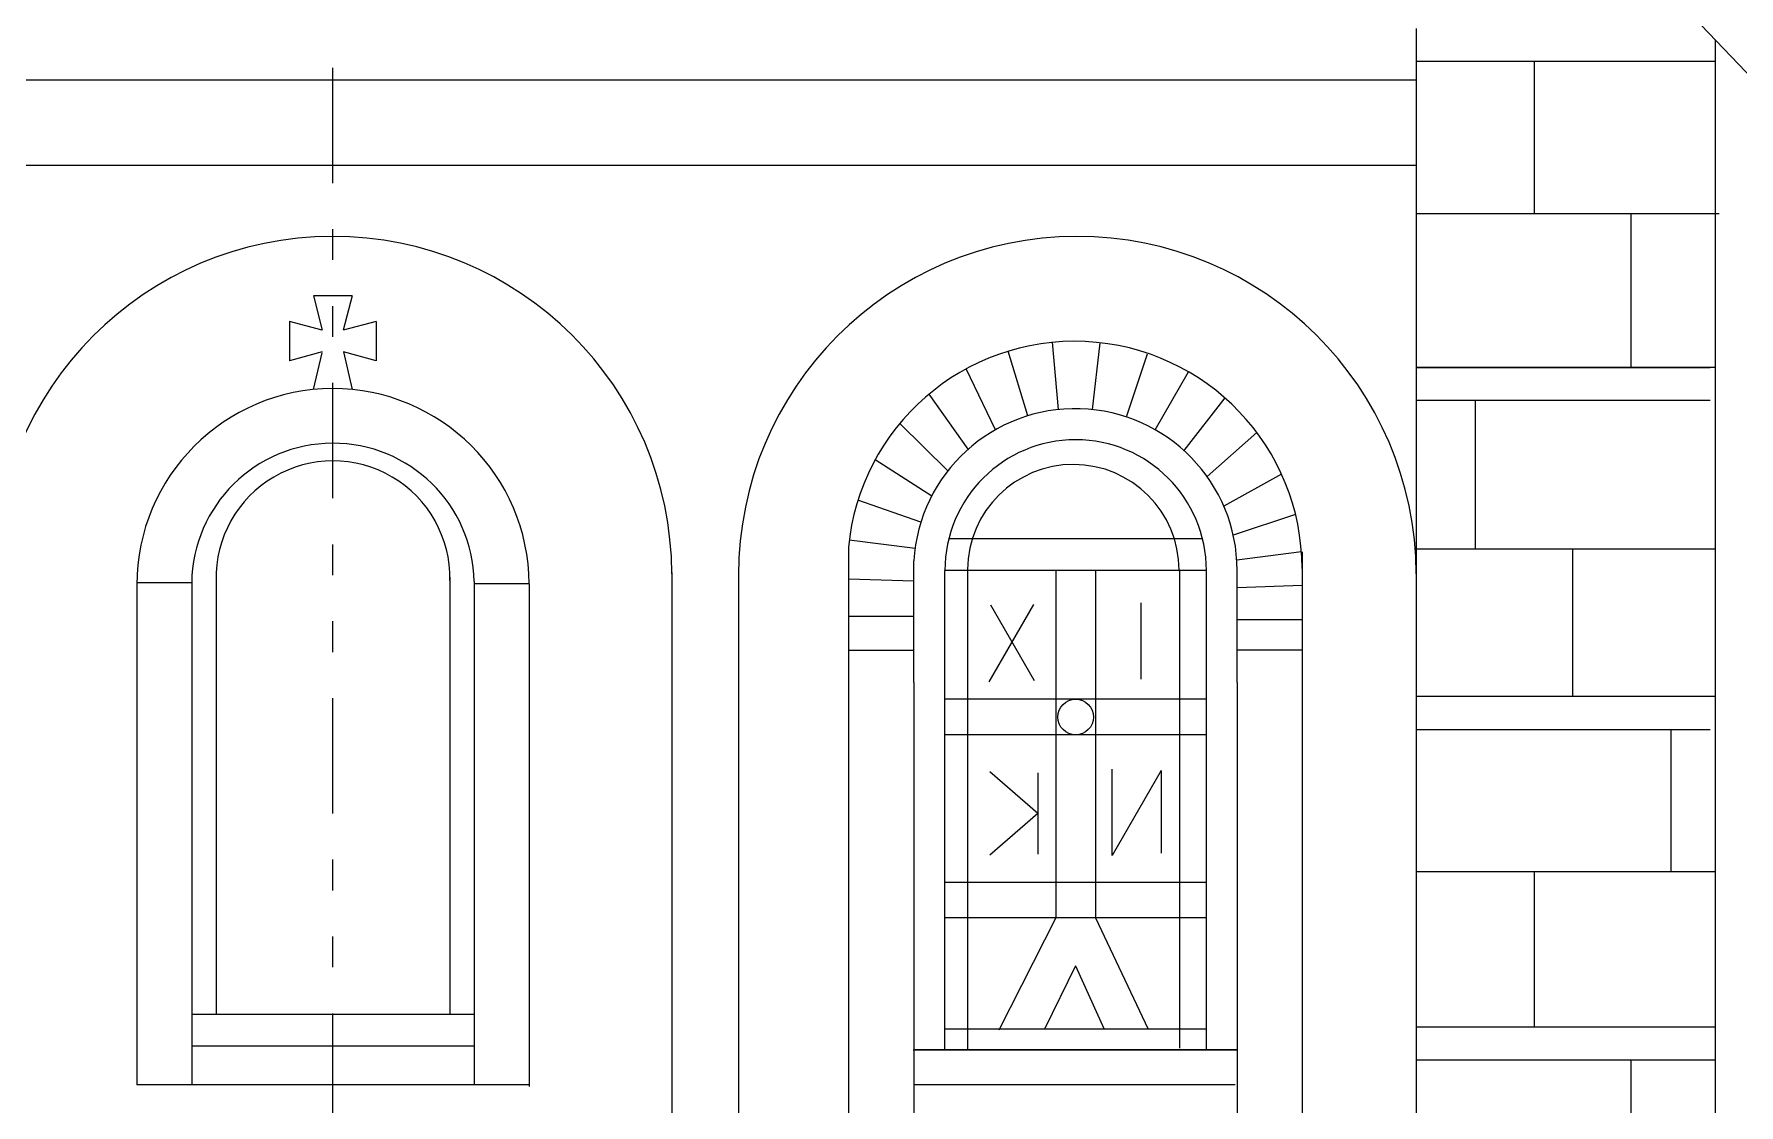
# Model space of a CAD drawing. Header units: millimetres. Extents: x -490789 to -449459, y 209001 to 327650.
# Drawn here: x -467569 to -463657, y 250368 to 252825 of the extents above; entities that cross this region are included whole.
import ezdxf

# ---------------------------------------------------------------- set-up
doc = ezdxf.new("R2010")
doc.units = ezdxf.units.MM
doc.header["$MEASUREMENT"] = 0
doc.linetypes.add('2-Штрих-Штриховая', pattern=[723.19442, 264.583325, -105.833328, 70.555556, -105.833328, 70.555556, -105.833328])
for name, color, linetype, lineweight in [('0_Ном._пера__12_Ном._пера__12_Ном._пера__12', 12, 'Continuous', 18), ('0_Ном._пера__7_Ном._пера__1_Ном._пера__1', 1, 'Continuous', 18), ('0_Ном._пера__7_Ном._пера__7_Ном._пера__1', 1, 'Continuous', 18), ('0_Ном._пера__7_Ном._пера__7_Ном._пера__7', 7, 'Continuous', 18), ('0_Ном_пера__1_Ном_пера__1_Ном_пера__1_Ном._пера__1_Ном_пера__1_Ном_пера__1_Ном_пера__1_Ном_пера__1_Ном_пера__1_Ном_пера__1_Ном_пера__1_Ном_пера__1_Ном_пера__1_Ном_пера__1_Ном_пера__1_Ном_пера__1_Ном_пера__1_Ном_пера__1_Ном_пера__1_Ном_пера__1_Ном_пера___D_Ном._пера__1', 1, 'Continuous', 18), ('0_Ном_пера__1_Ном_пера__1_Ном_пера__1_Ном_пера__1_Ном_пера__1_Ном_пера__1_Ном_пера__1_Ном_пера__1_Ном_пера__1_Ном._пера__1_Ном_пера__1_Ном_пера__1_Ном_пера__1_Ном_пера__1_Ном_пера__1_Ном_пера__1_Ном_пера__1_Ном_пера__1_Ном_пера__1_Ном_пера__1_Ном_пера___D_Ном._пера__1', 1, 'Continuous', 18), ('0_Ном_пера__1_Ном_пера__1_Ном_пера__1_Ном_пера__1_Ном_пера__1_Ном_пера__1_Ном_пера__1_Ном_пера__1_Ном_пера__1_Ном_пера__1_Ном._пера__1_Ном_пера__1_Ном_пера__1_Ном_пера__1_Ном_пера__1_Ном_пера__1_Ном_пера__1_Ном_пера__1_Ном_пера__1_Ном_пера__1_Ном_пера___D_Ном._пера__1', 1, 'Continuous', 18), ('0_Ном_пера__1_Ном_пера__1_Ном_пера__1_Ном_пера__1_Ном_пера__1_Ном_пера__1_Ном_пера__1_Ном_пера__1_Ном_пера__1_Ном_пера__1_Ном_пера__1_Ном_пера__1_Ном_пера__1_Ном_пера__1_Ном_пера__1_Ном_пера__1_Ном_пера__1_Ном._пера__1_Ном_пера__1_Ном._пера__1_Ном_пера__2_Ном._пера__1', 1, 'Continuous', 18), ('0_Ном_пера__1_Ном_пера__1_Ном_пера__1_Ном_пера__1_Ном_пера__1_Ном_пера__1_Ном_пера__1_Ном_пера__1_Ном_пера__1_Ном_пера__1_Ном_пера__1_Ном_пера__1_Ном_пера__1_Ном_пера__1_Ном_пера__1_Ном_пера__1_Ном_пера__1_Ном_пера__1_Ном_пера__1_Ном_пера__1_Ном_пера__1_C_Ном._пера__1', 1, 'Continuous', 18), ('0_Ном_пера__1_Ном_пера__1_Ном_пера__1_Ном_пера__1_Ном_пера__1_Ном_пера__1_Ном_пера__1_Ном_пера__1_Ном_пера__1_Ном_пера__1_Ном_пера__1_Ном_пера__1_Ном_пера__1_Ном_пера__1_Ном_пера__7_Ном_пера__7_Ном_пера__7_Ном_пера__7_Ном_пера__7_Ном_пера__7_Ном_пера__7_5_Ном._пера__1', 1, 'Continuous', 18), ('0_Ном_пера__1_Ном_пера__1_Ном_пера__1_Ном_пера__1_Ном_пера__1_Ном_пера__1_Ном_пера__1_Ном_пера__1_Ном_пера__1_Ном_пера__1_Ном_пера__1_Ном_пера__7_Ном_пера__7_Ном_пера__7_Ном_пера__7_Ном_пера__7_Ном_пера__7_Ном_пера__7_Ном_пера__7_Ном_пера__7_Ном_пера__7_5_Ном._пера__1', 1, 'Continuous', 18), ('0_Ном_пера__7_Ном._пера__7_Ном_пера__7_Ном_пера__7_Ном_пера__7_Ном_пера__7_Ном_пера__7_Ном_пера__7_Ном_пера__7_Ном_пера__7_Ном_пера__7_Ном_пера__7_Ном_пера__7_Ном_пера__7_Ном_пера__7_Ном_пера__7_Ном_пера__7_Ном_пера__7_Ном_пера__7_Ном_пера__7_Ном_пера___7_Ном._пера__7', 7, 'Continuous', 18), ('0_Ном_пера__7_Ном_пера__7_Ном_пера__7_Ном._пера__7_Ном_пера__7_Ном_пера__7_Ном_пера__7_Ном_пера__7_Ном_пера__7_Ном_пера__7_Ном_пера__7_Ном_пера__7_Ном_пера__7_Ном_пера__7_Ном_пера__7_Ном_пера__7_Ном_пера__7_Ном_пера__7_Ном_пера__7_Ном_пера__7_Ном_пера___5_Ном._пера__7', 7, 'Continuous', 18), ('0_Ном_пера__7_Ном_пера__7_Ном_пера__7_Ном_пера__7_Ном_пера__7_Ном_пера__7_Ном_пера__7_Ном_пера__7_Ном_пера__7_Ном._пера__7_Ном_пера__7_Ном_пера__7_Ном_пера__7_Ном_пера__7_Ном_пера__7_Ном_пера__7_Ном_пера__7_Ном_пера__7_Ном_пера__7_Ном_пера__7_Ном_пера___7_Ном._пера__7', 7, 'Continuous', 18), ('0_Ном_пера__7_Ном_пера__7_Ном_пера__7_Ном_пера__7_Ном_пера__7_Ном_пера__7_Ном_пера__7_Ном_пера__7_Ном_пера__7_Ном_пера__7_Ном_пера__7_Ном_пера__7_Ном_пера__7_Ном_пера__7_Ном_пера__7_Ном._пера__7_Ном_пера__7_Ном._пера__7_Ном_пера__7_Ном._пера__7_Ном_пера_2_Ном._пера__7', 7, 'Continuous', 18), ('0_Ном_пера__7_Ном_пера__7_Ном_пера__7_Ном_пера__7_Ном_пера__7_Ном_пера__7_Ном_пера__7_Ном_пера__7_Ном_пера__7_Ном_пера__7_Ном_пера__7_Ном_пера__7_Ном_пера__7_Ном_пера__7_Ном_пера__7_Ном_пера__7_Ном_пера__7_Ном_пера__7_Ном._пера__7_Ном_пера__7_Ном._пера__5_Ном._пера__7', 7, 'Continuous', 18), ('0_Ном_пера__7_Ном_пера__7_Ном_пера__7_Ном_пера__7_Ном_пера__7_Ном_пера__7_Ном_пера__7_Ном_пера__7_Ном_пера__7_Ном_пера__7_Ном_пера__7_Ном_пера__7_Ном_пера__7_Ном_пера__7_Ном_пера__7_Ном_пера__7_Ном_пера__7_Ном_пера__7_Ном_пера__7_Ном_пера__7_Ном_пера__7_8_Ном._пера__1', 1, 'Continuous', 18), ('0_Ном_пера__7_Ном_пера__7_Ном_пера__7_Ном_пера__7_Ном_пера__7_Ном_пера__7_Ном_пера__7_Ном_пера__7_Ном_пера__7_Ном_пера__7_Ном_пера__7_Ном_пера__7_Ном_пера__7_Ном_пера__7_Ном_пера__7_Ном_пера__7_Ном_пера__7_Ном_пера__7_Ном_пера__7_Ном_пера__7_Ном_пера__7_C_Ном._пера__1', 1, 'Continuous', 18), ('0_Ном_пера__7_Ном_пера__7_Ном_пера__7_Ном_пера__7_Ном_пера__7_Ном_пера__7_Ном_пера__7_Ном_пера__7_Ном_пера__7_Ном_пера__7_Ном_пера__7_Ном_пера__7_Ном_пера__7_Ном_пера__7_Ном_пера__7_Ном_пера__7_Ном_пера__7_Ном_пера__7_Ном_пера__7_Ном_пера__7_Ном_пера__7_C_Ном._пера__7', 7, 'Continuous', 18), ('hatch_Ном_пера__254_Ном_пера__254_Ном_пера__254_Ном._пера__254_Ном_пера__254_Ном._пера__9_Ном_пера__9_Ном_пера__9_Ном_пера__12_Ном_пера__12_Ном_пера__12_Ном_пера__12_Ном_пера__12_Ном_пера__12_Ном_пера__1_Ном_пера__1_Ном_пера__1_Ном_пера__1_Ном_пера__1_Н_B_Ном._пера__1', 1, 'Continuous', 18), ('Опалубка_Ном_пера__7_Ном_пера__7_Ном_пера__7_Ном_пера__7_Ном_пера__7_Ном_пера__7_Ном_пера__7_Ном_пера__7_Ном_пера__7_Ном_пера__7_Ном_пера__1_Ном_пера__1_Ном_пера__1_Ном_пера__1_Ном_пера__1_Ном_пера__1_Ном_пера__1_Ном_пера__1_Ном_пера__1_Ном_пера__1_Ном__4_Ном._пера__1', 1, 'Continuous', 18), ('Опалубка_Ном_пера__7_Ном_пера__7_Ном_пера__7_Ном_пера__7_Ном_пера__7_Ном_пера__7_Ном_пера__7_Ном_пера__7_Ном_пера__7_Ном_пера__7_Ном_пера__1_Ном_пера__1_Ном_пера__1_Ном_пера__1_Ном_пера__1_Ном_пера__1_Ном_пера__1_Ном_пера__1_Ном_пера__1_Ном_пера__1_Ном__4_Ном._пера__7', 7, 'Continuous', 18)]:
    doc.layers.add(name, color=color, linetype=linetype, lineweight=lineweight)

msp = doc.modelspace()

# ---------------------------------------------------------------- linework, layer by layer
at = {"layer": '0_Ном._пера__12_Ном._пера__12_Ном._пера__12', "linetype": '2-Штрих-Штриховая'}
msp.add_line((-466883.1, 248144.1), (-466883.1, 267070.3), dxfattribs=at)
at = {"layer": '0_Ном._пера__7_Ном._пера__1_Ном._пера__1', "linetype": 'Continuous'}
msp.add_line((-464397.5, 252060.4), (-463723.3, 252060.4), dxfattribs=at)
at = {"layer": '0_Ном._пера__7_Ном._пера__7_Ном._пера__1', "linetype": 'Continuous'}
for centre, radius, start, end in [((-466883.1, 251561.7), 450, 0.2383, 180), ((-466883.1, 251561.7), 450, 0.2383, 180), ((-466883.1, 251562), 324.3, 1.2059, 179.2211), ((-466883.1, 251562), 324.3, 1.2059, 179.2211)]:
    msp.add_arc(centre, radius, start, end, dxfattribs=at)
at = {"layer": '0_Ном._пера__7_Ном._пера__7_Ном._пера__7', "linetype": 'Continuous'}
for p, q in [((-464397.5, 252837.9), (-464397.5, 249844)), ((-463436.5, 252524), (-463743.6, 252845.8)), ((-463711.7, 252812.3), (-463711.7, 249844)), ((-464397.5, 252719.1), (-469379.9, 252719.1)), ((-469379.9, 252524), (-464397.5, 252524)), ((-467207.3, 251567.9), (-467207.3, 250413.9)), ((-467151.3, 251579.1), (-467151.3, 250575.3)), ((-466614.9, 251579.1), (-466614.9, 250575.3)), ((-466558.8, 251568.8), (-466558.8, 250413.9)), ((-466105.5, 251589.6), (-466105.5, 249844)), ((-465952.7, 251590.3), (-465952.7, 249844)), ((-467333.1, 251566.3), (-467333.1, 250413.9)), ((-466433.1, 251563.6), (-466433.1, 250410.1)), ((-463711.7, 251305.1), (-464397.5, 251305.1)), ((-466558.8, 250575.3), (-467207.3, 250575.3)), ((-466558.8, 250502.7), (-467206.7, 250502.7)), ((-466433.1, 250413.9), (-467333.1, 250413.9))]:
    msp.add_line(p, q, dxfattribs=at)
for centre, radius, start, end in [((-466883.1, 251583.2), 777.6, 0.2383, 180), ((-465175.1, 251583.2), 777.6, 0.2383, 180), ((-466883.1, 251577.4), 268.3, 358.7769, 181.2386), ((-466883.1, 251577.4), 268.3, 358.7769, 181.2386)]:
    msp.add_arc(centre, radius, start, end, dxfattribs=at)
at = {"layer": '0_Ном_пера__1_Ном_пера__1_Ном_пера__1_Ном._пера__1_Ном_пера__1_Ном_пера__1_Ном_пера__1_Ном_пера__1_Ном_пера__1_Ном_пера__1_Ном_пера__1_Ном_пера__1_Ном_пера__1_Ном_пера__1_Ном_пера__1_Ном_пера__1_Ном_пера__1_Ном_пера__1_Ном_пера__1_Ном_пера__1_Ном_пера___D_Ном._пера__1', "linetype": 'Continuous'}
for p, q in [((-463711.7, 252761.9), (-464397.5, 252761.9)), ((-463723.3, 251984.3), (-464397.5, 251984.3)), ((-465700.5, 251646.9), (-465700.5, 249844)), ((-465550.2, 251337.5), (-465550.2, 251616.6)), ((-464659.6, 251637.1), (-464659.6, 249844)), ((-464808.6, 251337.5), (-464808.6, 251594.5)), ((-463723.3, 251305.1), (-464363.7, 251305.1)), ((-463723.3, 251229.1), (-464397.5, 251229.1)), ((-463711.7, 250546.5), (-464397.5, 250546.5)), ((-463711.7, 250470.5), (-464397.5, 250470.5))]:
    msp.add_line(p, q, dxfattribs=at)
at = {"layer": '0_Ном_пера__1_Ном_пера__1_Ном_пера__1_Ном_пера__1_Ном_пера__1_Ном_пера__1_Ном_пера__1_Ном_пера__1_Ном_пера__1_Ном._пера__1_Ном_пера__1_Ном_пера__1_Ном_пера__1_Ном_пера__1_Ном_пера__1_Ном_пера__1_Ном_пера__1_Ном_пера__1_Ном_пера__1_Ном_пера__1_Ном_пера___D_Ном._пера__1', "linetype": 'Continuous'}
for p, q in [((-465218, 251963.7), (-465232.3, 252118.4)), ((-465140.6, 251963.6), (-465122.5, 252116.9)), ((-465288.7, 251949.3), (-465334, 252097.3)), ((-465062.6, 251946.7), (-465014, 252091.8)), ((-465363.2, 251917.2), (-465430.4, 252056.8)), ((-464996.2, 251917.1), (-464920.3, 252050.3)), ((-465425.7, 251872.4), (-465515.4, 251999))]:
    msp.add_line(p, q, dxfattribs=at)
at = {"layer": '0_Ном_пера__1_Ном_пера__1_Ном_пера__1_Ном_пера__1_Ном_пера__1_Ном_пера__1_Ном_пера__1_Ном_пера__1_Ном_пера__1_Ном_пера__1_Ном._пера__1_Ном_пера__1_Ном_пера__1_Ном_пера__1_Ном_пера__1_Ном_пера__1_Ном_пера__1_Ном_пера__1_Ном_пера__1_Ном_пера__1_Ном_пера___D_Ном._пера__1', "linetype": 'Continuous'}
msp.add_line((-466982.7, 252165.9), (-466982.7, 252075.6), dxfattribs=at)
at = {"layer": '0_Ном_пера__1_Ном_пера__1_Ном_пера__1_Ном_пера__1_Ном_пера__1_Ном_пера__1_Ном_пера__1_Ном_пера__1_Ном_пера__1_Ном_пера__1_Ном_пера__1_Ном_пера__1_Ном_пера__1_Ном_пера__1_Ном_пера__1_Ном_пера__1_Ном_пера__1_Ном._пера__1_Ном_пера__1_Ном._пера__1_Ном_пера__2_Ном._пера__1', "linetype": 'Continuous'}
for p, q in [((-464836.6, 251990.2), (-464930.7, 251869.7)), ((-465472.3, 251822.9), (-465582.7, 251931.5)), ((-464763.6, 251911.1), (-464877.4, 251809.7)), ((-465509.4, 251765.1), (-465639.3, 251847.9)), ((-464706.8, 251815.6), (-464839.2, 251742.2)), ((-465533.9, 251705.4), (-465678.5, 251755.7)), ((-464674.7, 251723.1), (-464817.6, 251675.7)), ((-465547.5, 251644.7), (-465698.6, 251663.7)), ((-464888, 251667.3), (-465467.7, 251667.3)), ((-464661, 251637.1), (-464809.3, 251617.9)), ((-465550.2, 251570.2), (-465700.5, 251574.5)), ((-464879, 251594.4), (-465479, 251594.4)), ((-465426.9, 251596.6), (-465426.9, 250494.4)), ((-465224.6, 251594.4), (-465224.6, 250797.2)), ((-465133.7, 251594.4), (-465133.7, 250797.2)), ((-464941.1, 251594.7), (-464941.1, 250498.7)), ((-464659.6, 251559.6), (-464808.6, 251554.3)), ((-465550.2, 251488.6), (-465700, 251488.6)), ((-465275.7, 251516.1), (-465377.9, 251338.6)), ((-465273.8, 251341.5), (-465373.8, 251514.7)), ((-465029.7, 251520), (-465029.7, 251345.2)), ((-464659.6, 251480.9), (-464808.6, 251480.9)), ((-465700.5, 251411.7), (-465550.2, 251411.7)), ((-464659.6, 251411.7), (-464808.6, 251411.7)), ((-464879, 251299.1), (-465479, 251299.1)), ((-464879, 251217.4), (-465479, 251217.4)), ((-465095.6, 250940.7), (-465095.6, 251138.8)), ((-465266.1, 251036.8), (-465375.6, 251132.6)), ((-465266.1, 251130), (-465266.1, 250943.6)), ((-464983.1, 251135.5), (-465095.6, 250940.7)), ((-464983.1, 251135.5), (-464983.1, 250945.9)), ((-465266.1, 251036.8), (-465375.6, 250941.3)), ((-464879, 250878.4), (-465479, 250878.4)), ((-464879, 250797.2), (-465479, 250797.2)), ((-465224.6, 250797.2), (-465355.2, 250539.6)), ((-465133.7, 250797.2), (-465224.6, 250797.2)), ((-465133.7, 250797.2), (-465012.8, 250541.9)), ((-465179, 250687), (-465250.5, 250542)), ((-465179, 250687), (-465113.8, 250542)), ((-464879, 250542), (-465479, 250542))]:
    msp.add_line(p, q, dxfattribs=at)
msp.add_circle((-465179, 251258.1), 40.9, dxfattribs=at)
at = {"layer": '0_Ном_пера__1_Ном_пера__1_Ном_пера__1_Ном_пера__1_Ном_пера__1_Ном_пера__1_Ном_пера__1_Ном_пера__1_Ном_пера__1_Ном_пера__1_Ном_пера__1_Ном_пера__1_Ном_пера__1_Ном_пера__1_Ном_пера__1_Ном_пера__1_Ном_пера__1_Ном_пера__1_Ном_пера__1_Ном_пера__1_Ном_пера__1_C_Ном._пера__1', "linetype": 'Continuous'}
for p, q in [((-465550.2, 251337.5), (-465550.2, 249844)), ((-464808.6, 251337.5), (-464808.6, 249844))]:
    msp.add_line(p, q, dxfattribs=at)
at = {"layer": '0_Ном_пера__1_Ном_пера__1_Ном_пера__1_Ном_пера__1_Ном_пера__1_Ном_пера__1_Ном_пера__1_Ном_пера__1_Ном_пера__1_Ном_пера__1_Ном_пера__1_Ном_пера__1_Ном_пера__1_Ном_пера__1_Ном_пера__7_Ном_пера__7_Ном_пера__7_Ном_пера__7_Ном_пера__7_Ном_пера__7_Ном_пера__7_5_Ном._пера__1', "linetype": 'Continuous'}
for p, q in [((-465552, 250494.4), (-464808.6, 250494.4)), ((-464809.1, 250494.4), (-465547.4, 250494.4))]:
    msp.add_line(p, q, dxfattribs=at)
at = {"layer": '0_Ном_пера__1_Ном_пера__1_Ном_пера__1_Ном_пера__1_Ном_пера__1_Ном_пера__1_Ном_пера__1_Ном_пера__1_Ном_пера__1_Ном_пера__1_Ном_пера__1_Ном_пера__7_Ном_пера__7_Ном_пера__7_Ном_пера__7_Ном_пера__7_Ном_пера__7_Ном_пера__7_Ном_пера__7_Ном_пера__7_Ном_пера__7_5_Ном._пера__1', "linetype": 'Continuous'}
msp.add_line((-464813.2, 250413.9), (-465550.2, 250413.9), dxfattribs=at)
at = {"layer": '0_Ном_пера__7_Ном._пера__7_Ном_пера__7_Ном_пера__7_Ном_пера__7_Ном_пера__7_Ном_пера__7_Ном_пера__7_Ном_пера__7_Ном_пера__7_Ном_пера__7_Ном_пера__7_Ном_пера__7_Ном_пера__7_Ном_пера__7_Ном_пера__7_Ном_пера__7_Ном_пера__7_Ном_пера__7_Ном_пера__7_Ном_пера___7_Ном._пера__7', "linetype": 'Continuous'}
for p, q in [((-463904.4, 252060.4), (-463904.4, 252413.6)), ((-463812.9, 250903.2), (-463812.9, 251229.1)), ((-463904.4, 250164.9), (-463904.4, 250470.5))]:
    msp.add_line(p, q, dxfattribs=at)
at = {"layer": '0_Ном_пера__7_Ном_пера__7_Ном_пера__7_Ном._пера__7_Ном_пера__7_Ном_пера__7_Ном_пера__7_Ном_пера__7_Ном_пера__7_Ном_пера__7_Ном_пера__7_Ном_пера__7_Ном_пера__7_Ном_пера__7_Ном_пера__7_Ном_пера__7_Ном_пера__7_Ном_пера__7_Ном_пера__7_Ном_пера__7_Ном_пера___5_Ном._пера__7', "linetype": 'Continuous'}
for p, q in [((-464127.3, 252761.9), (-464127.3, 252413.6)), ((-464127.3, 250903.2), (-464127.3, 250546.5))]:
    msp.add_line(p, q, dxfattribs=at)
at = {"layer": '0_Ном_пера__7_Ном_пера__7_Ном_пера__7_Ном_пера__7_Ном_пера__7_Ном_пера__7_Ном_пера__7_Ном_пера__7_Ном_пера__7_Ном._пера__7_Ном_пера__7_Ном_пера__7_Ном_пера__7_Ном_пера__7_Ном_пера__7_Ном_пера__7_Ном_пера__7_Ном_пера__7_Ном_пера__7_Ном_пера__7_Ном_пера___7_Ном._пера__7', "linetype": 'Continuous'}
msp.add_line((-463711.7, 250903.2), (-464397.5, 250903.2), dxfattribs=at)
at = {"layer": '0_Ном_пера__7_Ном_пера__7_Ном_пера__7_Ном_пера__7_Ном_пера__7_Ном_пера__7_Ном_пера__7_Ном_пера__7_Ном_пера__7_Ном_пера__7_Ном_пера__7_Ном_пера__7_Ном_пера__7_Ном_пера__7_Ном_пера__7_Ном._пера__7_Ном_пера__7_Ном._пера__7_Ном_пера__7_Ном._пера__7_Ном_пера_2_Ном._пера__7', "linetype": 'Continuous'}
for p, q in [((-464262.2, 251984.3), (-464262.2, 251643.8)), ((-464039.3, 251643.8), (-464039.3, 251307.8))]:
    msp.add_line(p, q, dxfattribs=at)
at = {"layer": '0_Ном_пера__7_Ном_пера__7_Ном_пера__7_Ном_пера__7_Ном_пера__7_Ном_пера__7_Ном_пера__7_Ном_пера__7_Ном_пера__7_Ном_пера__7_Ном_пера__7_Ном_пера__7_Ном_пера__7_Ном_пера__7_Ном_пера__7_Ном_пера__7_Ном_пера__7_Ном_пера__7_Ном._пера__7_Ном_пера__7_Ном._пера__5_Ном._пера__7', "linetype": 'Continuous'}
msp.add_line((-463711.7, 252060.4), (-464397.5, 252060.4), dxfattribs=at)
at = {"layer": '0_Ном_пера__7_Ном_пера__7_Ном_пера__7_Ном_пера__7_Ном_пера__7_Ном_пера__7_Ном_пера__7_Ном_пера__7_Ном_пера__7_Ном_пера__7_Ном_пера__7_Ном_пера__7_Ном_пера__7_Ном_пера__7_Ном_пера__7_Ном_пера__7_Ном_пера__7_Ном_пера__7_Ном_пера__7_Ном_пера__7_Ном_пера__7_8_Ном._пера__1', "linetype": 'Continuous'}
for p, q in [((-466928, 252224.8), (-466907.7, 252145.9)), ((-466839.1, 252224.4), (-466859.4, 252145.9)), ((-466907.7, 252145.9), (-466982.8, 252165.9)), ((-466784.1, 252165.9), (-466859.4, 252145.9)), ((-466907.7, 252095.7), (-466982.7, 252075.6)), ((-466928, 252009.4), (-466907.7, 252093.8)), ((-466784, 252075.6), (-466859.3, 252095.7)), ((-466859.3, 252095.7), (-466838.8, 252009.5))]:
    msp.add_line(p, q, dxfattribs=at)
at = {"layer": '0_Ном_пера__7_Ном_пера__7_Ном_пера__7_Ном_пера__7_Ном_пера__7_Ном_пера__7_Ном_пера__7_Ном_пера__7_Ном_пера__7_Ном_пера__7_Ном_пера__7_Ном_пера__7_Ном_пера__7_Ном_пера__7_Ном_пера__7_Ном_пера__7_Ном_пера__7_Ном_пера__7_Ном_пера__7_Ном_пера__7_Ном_пера__7_C_Ном._пера__1', "linetype": 'Continuous'}
for p, q in [((-467207.3, 251566.3), (-467333, 251566.3)), ((-466433.1, 251563.6), (-466558.8, 251563.6))]:
    msp.add_line(p, q, dxfattribs=at)
at = {"layer": '0_Ном_пера__7_Ном_пера__7_Ном_пера__7_Ном_пера__7_Ном_пера__7_Ном_пера__7_Ном_пера__7_Ном_пера__7_Ном_пера__7_Ном_пера__7_Ном_пера__7_Ном_пера__7_Ном_пера__7_Ном_пера__7_Ном_пера__7_Ном_пера__7_Ном_пера__7_Ном_пера__7_Ном_пера__7_Ном_пера__7_Ном_пера__7_C_Ном._пера__7', "linetype": 'Continuous'}
for p, q in [((-464397.5, 252413.6), (-463702.5, 252413.6)), ((-464399.9, 251643.8), (-463711.7, 251643.8))]:
    msp.add_line(p, q, dxfattribs=at)
at = {"layer": 'hatch_Ном_пера__254_Ном_пера__254_Ном_пера__254_Ном._пера__254_Ном_пера__254_Ном._пера__9_Ном_пера__9_Ном_пера__9_Ном_пера__12_Ном_пера__12_Ном_пера__12_Ном_пера__12_Ном_пера__12_Ном_пера__12_Ном_пера__1_Ном_пера__1_Ном_пера__1_Ном_пера__1_Ном_пера__1_Н_B_Ном._пера__1', "linetype": 'Continuous'}
for p, q in [((-466839.3, 252224.5), (-466928, 252224.8)), ((-466784.1, 252165.9), (-466784, 252075.6))]:
    msp.add_line(p, q, dxfattribs=at)
at = {"layer": 'Опалубка_Ном_пера__7_Ном_пера__7_Ном_пера__7_Ном_пера__7_Ном_пера__7_Ном_пера__7_Ном_пера__7_Ном_пера__7_Ном_пера__7_Ном_пера__7_Ном_пера__1_Ном_пера__1_Ном_пера__1_Ном_пера__1_Ном_пера__1_Ном_пера__1_Ном_пера__1_Ном_пера__1_Ном_пера__1_Ном_пера__1_Ном__4_Ном._пера__1', "linetype": 'Continuous'}
for p, q in [((-465479, 250494.4), (-465479, 251594.4)), ((-464879, 250494.4), (-464879, 251594.4))]:
    msp.add_line(p, q, dxfattribs=at)
for centre, radius, end in [((-465181.1, 251598.6), 521.6, 174.6888), ((-465179.7, 251594.5), 371.2, 176.5913), ((-465179, 251594.4), 300, 180), ((-465184.3, 251595), 242.6, 179.618)]:
    msp.add_arc(centre, radius, 0, end, dxfattribs=at)
at = {"layer": 'Опалубка_Ном_пера__7_Ном_пера__7_Ном_пера__7_Ном_пера__7_Ном_пера__7_Ном_пера__7_Ном_пера__7_Ном_пера__7_Ном_пера__7_Ном_пера__7_Ном_пера__1_Ном_пера__1_Ном_пера__1_Ном_пера__1_Ном_пера__1_Ном_пера__1_Ном_пера__1_Ном_пера__1_Ном_пера__1_Ном_пера__1_Ном__4_Ном._пера__7', "linetype": 'Continuous'}
for p, q in [((-465479, 250494.4), (-465479, 251594.4)), ((-464879, 250494.4), (-464879, 251594.4))]:
    msp.add_line(p, q, dxfattribs=at)
msp.add_arc((-465179, 251594.4), 300, 0, 180, dxfattribs=at)

doc.saveas('drawing.dxf')
